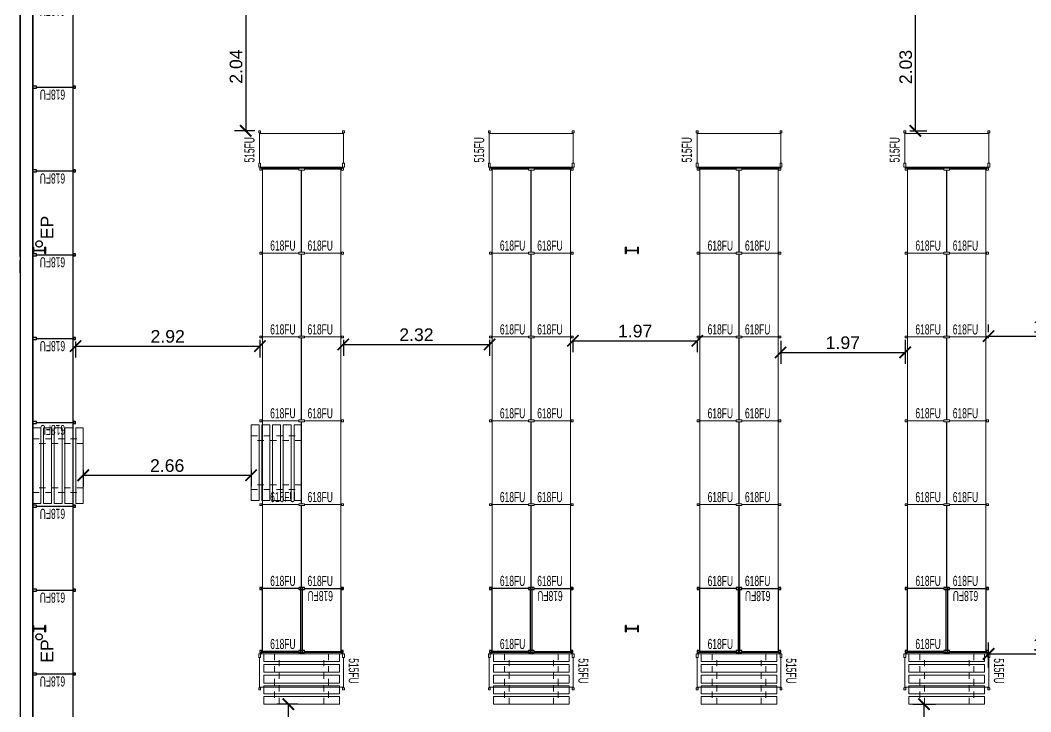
# Model space of a CAD drawing. Header units: millimetres. Extents: x 15590 to 15992, y 1055 to 1132.
# Drawn here: x 15792.69 to 15808.72, y 1095.13 to 1106.11 of the extents above; entities that cross this region are included whole.
import ezdxf
from ezdxf.enums import TextEntityAlignment as Align

# ---------------------------------------------------------------- set-up
doc = ezdxf.new("R2010")
doc.units = ezdxf.units.MM
doc.header["$MEASUREMENT"] = 0
doc.linetypes.add('CACHE2', pattern=[0.1875, 0.125, -0.0625])
doc.linetypes.add('Tirets', pattern=[0.004586, 0.002822, -0.001764])
doc.layers.get('0').update_dxf_attribs({"lineweight": 9})
for name, color, linetype in [('EP', 7, 'Continuous'), ('FAMILLES', 8, 'Continuous'), ('GOND', 6, 'Continuous'), ('gondole', 6, 'Continuous'), ('Gondoles.VETTI', 7, 'Continuous'), ('Mobilier', 252, 'Continuous'), ('murs exterieurs.P', 7, 'Continuous'), ('murs interieurs.P', 7, 'Continuous'), ('structure', 7, 'Continuous')]:
    doc.layers.add(name, color=color, linetype=linetype)
doc.styles.add('GENERATED_STYLE_2', font='')
doc.styles.get("Standard").update_dxf_attribs({"font": 'swiss.ttf', "height": 0.2})
doc.styles.get('GENERATED_STYLE_2').set_extended_font_data('Arial Occidental')
doc.dimstyles.get("Standard").update_dxf_attribs({"dimtxt": 0.2, "dimasz": 0.18, "dimexe": 0.18, "dimexo": 0.0625, "dimgap": 0.05, "dimtad": 1, "dimzin": 4, "dimdsep": 46, "dimtxsty": 'Standard', "dimblk": 'ARCHTICK', "dimcen": 0.09, "dimadec": 0, "dimazin": 0, "dimtfac": 1, "dimtofl": 0, "dimtmove": 0, "dimatfit": 3, "dimfxl": 1, "dimtolj": 1, "dimtzin": 0, "dimarcsym": 0})

# ---------------------------------------------------------------- blocks, each defined once
blk = doc.blocks.new('2P618X133')
at = {"color": 6}
for points in [[(-0.621, 1.345), (-0.631, 1.345), (-0.631, 1.36), (-0.662, 1.36), (-0.662, 1.33), (-0.631, 1.33), (-0.631, 1.345), (-0.621, 1.345)], [(-0.045, 1.345), (-0.621, 1.345)], [(-0.621, 0.015), (-0.621, 1.345)], [(0.045, 1.345), (0.621, 1.345)], [(0.621, 1.345), (0.631, 1.345), (0.631, 1.36), (0.662, 1.36), (0.662, 1.33), (0.631, 1.33), (0.631, 1.345), (0.621, 1.345)], [(0.621, 0.015), (0.621, 1.345)], [(-0.621, 0.015), (-0.631, 0.015), (-0.631, 0.03), (-0.662, 0.03), (-0.662, 0), (-0.631, 0), (-0.631, 0.015), (-0.621, 0.015)], [(-0.045, 0.015), (-0.621, 0.015)], [(0.045, 0.015), (0.621, 0.015)], [(0.621, 0.015), (0.631, 0.015), (0.631, 0.03), (0.662, 0.03), (0.662, 0), (0.631, 0), (0.631, 0.015), (0.621, 0.015)]]:
    blk.add_lwpolyline(points, dxfattribs=at)
for points in [[(-0.045, 1.33), (0.045, 1.33), (0.045, 1.36), (-0.045, 1.36)], [(-0.045, 0), (0.045, 0), (0.045, 0.03), (-0.045, 0.03)]]:
    blk.add_lwpolyline(points, close=True, dxfattribs=at)
at = {"color": 7, "lineweight": 25}
blk.add_lwpolyline([(0, 0.03), (0, 1.33)], dxfattribs=at)
blk.add_lwpolyline([(0, 0.03), (0, 1.33)], dxfattribs=at)
at = {"color": 151, "lineweight": 15, "width": 0.6}
for p in [(-0.095, 0.135), (0.497, 0.135)]:
    blk.add_text('618FU', height=0.16, dxfattribs=at).set_placement(p, align=Align.MIDDLE_RIGHT)
blk = doc.blocks.new('TG 515X133')
at = {"color": 6}
for p, q in [((-0.68, 0.02), (-0.68, 0.08)), ((-0.68, 0.08), (-0.65, 0.08)), ((-0.65, 0.02), (-0.68, 0.02)), ((-0.65, 0.08), (-0.65, 0.02)), ((-0.65, 0), (-0.65, 0.02)), ((-0.65, 0.02), (0.65, 0.02)), ((-0.65, 0), (0.65, 0)), ((0.68, 0.08), (0.65, 0.08)), ((0.65, 0.08), (0.65, 0.02)), ((0.65, 0.02), (0.68, 0.02)), ((0.65, 0.02), (0.65, 0)), ((0.68, 0.02), (0.68, 0.08))]:
    blk.add_line(p, q, dxfattribs=at)
for points in [[(-0.665, 0.5535), (-0.665, 0.5635), (-0.65, 0.5635), (-0.65, 0.5935), (-0.68, 0.5935), (-0.68, 0.5635), (-0.665, 0.5635), (-0.665, 0.5535)], [(-0.665, 0.08), (-0.665, 0.5535)], [(-0.665, 0.553), (0.665, 0.553)], [(0.665, 0.5535), (0.665, 0.5635), (0.68, 0.5635), (0.68, 0.5935), (0.65, 0.5935), (0.65, 0.5635), (0.665, 0.5635), (0.665, 0.5535)], [(0.665, 0.08), (0.665, 0.5535)]]:
    blk.add_lwpolyline(points, dxfattribs=at)
blk = doc.blocks.new('TG 515X133 1')
blk.add_blockref('TG 515X133', (0, 0))
at = {"color": 151, "lineweight": 15, "width": 0.6}
blk.add_text('515FU', height=0.16, rotation=90, dxfattribs=at).set_placement((-0.827, 0.495), align=Align.MIDDLE_RIGHT)
blk = doc.blocks.new('_ArchTick')
at = {"color": 0, "linetype": 'ByBlock', "const_width": 0.15}
blk.add_lwpolyline([(-0.5, -0.5), (0.5, 0.5)], dxfattribs=at)
blk = doc.blocks.new('*D299')
at = {"color": 0, "lineweight": -2, "transparency": 16777216}
for p, q in [((15808.048, 1095.839), (15808.048, 1096.233)), ((15810.003, 1095.839), (15810.003, 1096.233)), ((15808.048, 1096.053), (15810.003, 1096.053))]:
    blk.add_line(p, q, dxfattribs=at)
at = {"layer": 'DEFPOINTS', "color": 0, "transparency": 16777216}
for p in [(15810.003, 1096.053), (15808.048, 1095.776), (15810.003, 1095.776)]:
    blk.add_point(p, dxfattribs=at)
at = {"color": 0, "lineweight": -2, "transparency": 16777216, "xscale": 0.18, "yscale": 0.18, "zscale": 0.18, "rotation": 180}
blk.add_blockref('_ArchTick', (15808.048, 1096.053), dxfattribs=at)
at = {"color": 0, "lineweight": -2, "transparency": 16777216, "xscale": 0.18, "yscale": 0.18, "zscale": 0.18}
blk.add_blockref('_ArchTick', (15810.003, 1096.053), dxfattribs=at)
at = {"color": 0, "transparency": 16777216, "insert": (15809.025, 1096.205), "char_height": 0.2, "attachment_point": 5}
blk.add_mtext('\\A1;1.96', dxfattribs=at)
blk = doc.blocks.new('A$C29413FD8')
at = {"layer": 'Mobilier', "color": 34, "linetype": 'Continuous', "lineweight": 9}
for p, q in [((0.125, 1.2), (0, 1.2)), ((0, 1.2), (0, 0)), ((0.125, 1.2), (0.125, 0)), ((0.295, 1.2), (0.17, 1.2)), ((0.17, 1.2), (0.17, 0)), ((0.295, 1.2), (0.295, 0)), ((0.465, 1.2), (0.34, 1.2)), ((0.34, 1.2), (0.34, 0)), ((0.465, 1.2), (0.465, 0)), ((0.635, 1.2), (0.51, 1.2)), ((0.51, 1.2), (0.51, 0)), ((0.635, 1.2), (0.635, 0)), ((0.8, 1.2), (0.68, 1.2)), ((0.68, 1.2), (0.68, 0)), ((0.8, 0), (0.8, 1.2)), ((0, 0), (0.125, 0)), ((0.17, 0), (0.295, 0)), ((0.34, 0), (0.465, 0)), ((0.51, 0), (0.635, 0)), ((0.68, 0), (0.8, 0))]:
    blk.add_line(p, q, dxfattribs=at)
at = {"layer": 'Mobilier', "color": 34, "linetype": 'CACHE2', "lineweight": 9, "ltscale": 0.8}
for points in [[(0, 1.027), (0.8, 1.027), (0.8, 0.953), (0, 0.953)], [(0, 0.173), (0.8, 0.173), (0.8, 0.247), (0, 0.247)]]:
    blk.add_lwpolyline(points, close=True, dxfattribs=at)
blk = doc.blocks.new('A$C72C830AC')
at = {"layer": 'GOND', "color": 7, "lineweight": 25}
blk.add_lwpolyline([(0, 1.03), (0, 0.03)], dxfattribs=at)
at = {"layer": 'GOND'}
for points in [[(0.06, 1.03), (0, 1.03), (0, 1), (0.06, 1)], [(0.06, 0.03), (0, 0.03), (0, 0), (0.06, 0)]]:
    blk.add_lwpolyline(points, close=True, dxfattribs=at)
for points in [[(0.06, 1.015), (0.636, 1.015)], [(0.636, 1.015), (0.646, 1.015), (0.646, 1), (0.676, 1), (0.676, 1.03), (0.646, 1.03), (0.646, 1.015), (0.636, 1.015)], [(0.636, 1.015), (0.636, 0.015)], [(0.06, 0.015), (0.636, 0.015)], [(0.636, 0.015), (0.646, 0.015), (0.646, 0), (0.676, 0), (0.676, 0.03), (0.646, 0.03), (0.646, 0.015), (0.636, 0.015)]]:
    blk.add_lwpolyline(points, dxfattribs=at)
at = {"color": 151, "lineweight": 15, "width": 0.6}
blk.add_text('618FU', height=0.16, rotation=180, dxfattribs=at).set_placement((0.11, 0.895), align=Align.MIDDLE_RIGHT)
blk = doc.blocks.new('*D314')
at = {"color": 0, "lineweight": -2, "transparency": 16777216}
for p, q in [((15806.846, 1106.377), (15806.708, 1106.377)), ((15806.888, 1104.35), (15806.888, 1106.377)), ((15806.799, 1104.35), (15807.068, 1104.35))]:
    blk.add_line(p, q, dxfattribs=at)
at = {"layer": 'DEFPOINTS', "color": 0, "transparency": 16777216}
for p in [(15806.888, 1106.377), (15806.908, 1106.377), (15806.736, 1104.35)]:
    blk.add_point(p, dxfattribs=at)
at = {"color": 0, "lineweight": -2, "transparency": 16777216, "xscale": 0.18, "yscale": 0.18, "zscale": 0.18}
for p, rotation in [((15806.888, 1106.377), 90), ((15806.888, 1104.35), 270)]:
    blk.add_blockref('_ArchTick', p, dxfattribs=dict(at, rotation=rotation))
at = {"color": 0, "transparency": 16777216, "insert": (15806.735, 1105.363), "char_height": 0.2, "attachment_point": 5, "rotation": 90}
blk.add_mtext('\\A1;2.03', dxfattribs=at)
blk = doc.blocks.new('M618FU-1330')
for points in [[(-0.637, 1.345), (-0.647, 1.345), (-0.647, 1.36), (-0.677, 1.36), (-0.677, 1.33), (-0.647, 1.33), (-0.647, 1.345), (-0.637, 1.345)], [(-0.06, 1.345), (-0.637, 1.345)], [(-0.636, 0.015), (-0.636, 1.345)], [(-0.637, 0.015), (-0.647, 0.015), (-0.647, 0.03), (-0.677, 0.03), (-0.677, 0), (-0.647, 0), (-0.647, 0.015), (-0.637, 0.015)], [(-0.06, 0.015), (-0.637, 0.015)]]:
    blk.add_lwpolyline(points)
for points in [[(-0.06, 1.33), (0, 1.33), (0, 1.36), (-0.06, 1.36)], [(-0.06, 0), (0, 0), (0, 0.03), (-0.06, 0.03)]]:
    blk.add_lwpolyline(points, close=True)
at = {"color": 7, "lineweight": 25}
blk.add_lwpolyline([(0, 0.03), (0, 1.33)], dxfattribs=at)
at = {"color": 151, "lineweight": 15, "width": 0.6}
blk.add_text('618FU', height=0.16, dxfattribs=at).set_placement((-0.11, 0.135), align=Align.MIDDLE_RIGHT)
blk = doc.blocks.new('*D319')
at = {"color": 0, "lineweight": -2, "transparency": 16777216}
for p, q in [((15796.269, 1106.39), (15796.269, 1104.35)), ((15796.322, 1106.39), (15796.449, 1106.39)), ((15796.413, 1104.35), (15796.089, 1104.35))]:
    blk.add_line(p, q, dxfattribs=at)
at = {"layer": 'DEFPOINTS', "color": 0, "transparency": 16777216}
for p in [(15796.26, 1106.39), (15796.269, 1104.35), (15796.475, 1104.35)]:
    blk.add_point(p, dxfattribs=at)
at = {"color": 0, "lineweight": -2, "transparency": 16777216, "xscale": 0.18, "yscale": 0.18, "zscale": 0.18}
for p, rotation in [((15796.269, 1106.39), 90), ((15796.269, 1104.35), 270)]:
    blk.add_blockref('_ArchTick', p, dxfattribs=dict(at, rotation=rotation))
at = {"color": 0, "transparency": 16777216, "insert": (15796.116, 1105.37), "char_height": 0.2, "attachment_point": 5, "rotation": 90}
blk.add_mtext('\\A1;2.04', dxfattribs=at)
blk = doc.blocks.new('*D320')
at = {"color": 0, "lineweight": -2, "transparency": 16777216}
for p, q in [((15806.849, 1095.256), (15807.204, 1095.256)), ((15807.024, 1095.256), (15807.024, 1093.13)), ((15806.799, 1093.13), (15807.204, 1093.13))]:
    blk.add_line(p, q, dxfattribs=at)
at = {"layer": 'DEFPOINTS', "color": 0, "transparency": 16777216}
for p in [(15806.786, 1095.256), (15806.736, 1093.13), (15807.024, 1093.13)]:
    blk.add_point(p, dxfattribs=at)
at = {"color": 0, "lineweight": -2, "transparency": 16777216, "xscale": 0.18, "yscale": 0.18, "zscale": 0.18}
for p, rotation in [((15807.024, 1095.256), 90), ((15807.024, 1093.13), 270)]:
    blk.add_blockref('_ArchTick', p, dxfattribs=dict(at, rotation=rotation))
at = {"color": 0, "transparency": 16777216, "insert": (15806.871, 1094.193), "char_height": 0.2, "attachment_point": 5, "rotation": 90}
blk.add_mtext('\\A1;2.13', dxfattribs=at)
blk = doc.blocks.new('*D339')
at = {"color": 0, "lineweight": -2, "transparency": 16777216}
for p, q in [((15796.494, 1101.034), (15796.494, 1100.756)), ((15793.57, 1101.008), (15793.57, 1100.756)), ((15793.57, 1100.936), (15796.494, 1100.936))]:
    blk.add_line(p, q, dxfattribs=at)
at = {"layer": 'DEFPOINTS', "color": 0, "transparency": 16777216}
for p in [(15793.57, 1101.07), (15796.494, 1101.096), (15796.494, 1100.936)]:
    blk.add_point(p, dxfattribs=at)
at = {"color": 0, "lineweight": -2, "transparency": 16777216, "xscale": 0.18, "yscale": 0.18, "zscale": 0.18, "rotation": 180}
blk.add_blockref('_ArchTick', (15793.57, 1100.936), dxfattribs=at)
at = {"color": 0, "lineweight": -2, "transparency": 16777216, "xscale": 0.18, "yscale": 0.18, "zscale": 0.18}
blk.add_blockref('_ArchTick', (15796.494, 1100.936), dxfattribs=at)
at = {"color": 0, "transparency": 16777216, "insert": (15795.032, 1101.089), "char_height": 0.2, "attachment_point": 5}
blk.add_mtext('\\A1;2.92', dxfattribs=at)
blk = doc.blocks.new('*D340')
at = {"color": 0, "lineweight": -2, "transparency": 16777216}
for p, q in [((15797.817, 1101.034), (15797.817, 1100.782)), ((15800.135, 1101.034), (15800.135, 1100.782)), ((15797.817, 1100.962), (15800.135, 1100.962))]:
    blk.add_line(p, q, dxfattribs=at)
at = {"layer": 'DEFPOINTS', "color": 0, "transparency": 16777216}
for p in [(15797.817, 1101.096), (15800.135, 1101.096), (15800.135, 1100.962)]:
    blk.add_point(p, dxfattribs=at)
at = {"color": 0, "lineweight": -2, "transparency": 16777216, "xscale": 0.18, "yscale": 0.18, "zscale": 0.18, "rotation": 180}
blk.add_blockref('_ArchTick', (15797.817, 1100.962), dxfattribs=at)
at = {"color": 0, "lineweight": -2, "transparency": 16777216, "xscale": 0.18, "yscale": 0.18, "zscale": 0.18}
blk.add_blockref('_ArchTick', (15800.135, 1100.962), dxfattribs=at)
at = {"color": 0, "transparency": 16777216, "insert": (15798.976, 1101.115), "char_height": 0.2, "attachment_point": 5}
blk.add_mtext('\\A1;2.32', dxfattribs=at)
blk = doc.blocks.new('*D341')
at = {"color": 0, "lineweight": -2, "transparency": 16777216}
for p, q in [((15801.458, 1101.034), (15801.458, 1100.84)), ((15801.458, 1101.02), (15803.429, 1101.02)), ((15803.429, 1101.019), (15803.429, 1100.84))]:
    blk.add_line(p, q, dxfattribs=at)
at = {"layer": 'DEFPOINTS', "color": 0, "transparency": 16777216}
for p in [(15801.458, 1101.096), (15803.429, 1101.081), (15803.429, 1101.02)]:
    blk.add_point(p, dxfattribs=at)
at = {"color": 0, "lineweight": -2, "transparency": 16777216, "xscale": 0.18, "yscale": 0.18, "zscale": 0.18, "rotation": 180}
blk.add_blockref('_ArchTick', (15801.458, 1101.02), dxfattribs=at)
at = {"color": 0, "lineweight": -2, "transparency": 16777216, "xscale": 0.18, "yscale": 0.18, "zscale": 0.18}
blk.add_blockref('_ArchTick', (15803.429, 1101.02), dxfattribs=at)
at = {"color": 0, "transparency": 16777216, "insert": (15802.444, 1101.173), "char_height": 0.2, "attachment_point": 5}
blk.add_mtext('\\A1;1.97', dxfattribs=at)
blk = doc.blocks.new('*D342')
at = {"color": 0, "lineweight": -2, "transparency": 16777216}
for p, q in [((15804.752, 1101.019), (15804.752, 1100.656)), ((15806.725, 1101.034), (15806.725, 1100.656)), ((15804.752, 1100.836), (15806.725, 1100.836))]:
    blk.add_line(p, q, dxfattribs=at)
at = {"layer": 'DEFPOINTS', "color": 0, "transparency": 16777216}
for p in [(15804.752, 1101.081), (15806.725, 1101.096), (15806.725, 1100.836)]:
    blk.add_point(p, dxfattribs=at)
at = {"color": 0, "lineweight": -2, "transparency": 16777216, "xscale": 0.18, "yscale": 0.18, "zscale": 0.18, "rotation": 180}
blk.add_blockref('_ArchTick', (15804.752, 1100.836), dxfattribs=at)
at = {"color": 0, "lineweight": -2, "transparency": 16777216, "xscale": 0.18, "yscale": 0.18, "zscale": 0.18}
blk.add_blockref('_ArchTick', (15806.725, 1100.836), dxfattribs=at)
at = {"color": 0, "transparency": 16777216, "insert": (15805.738, 1100.989), "char_height": 0.2, "attachment_point": 5}
blk.add_mtext('\\A1;1.97', dxfattribs=at)
blk = doc.blocks.new('*D343')
at = {"color": 0, "lineweight": -2, "transparency": 16777216}
for p, q in [((15808.048, 1101.159), (15808.048, 1101.276)), ((15810.003, 1101.159), (15810.003, 1101.276)), ((15808.048, 1101.096), (15810.003, 1101.096))]:
    blk.add_line(p, q, dxfattribs=at)
at = {"layer": 'DEFPOINTS', "color": 0, "transparency": 16777216}
for p in [(15808.048, 1101.096), (15810.003, 1101.096), (15810.003, 1101.096)]:
    blk.add_point(p, dxfattribs=at)
at = {"color": 0, "lineweight": -2, "transparency": 16777216, "xscale": 0.18, "yscale": 0.18, "zscale": 0.18, "rotation": 180}
blk.add_blockref('_ArchTick', (15808.048, 1101.096), dxfattribs=at)
at = {"color": 0, "lineweight": -2, "transparency": 16777216, "xscale": 0.18, "yscale": 0.18, "zscale": 0.18}
blk.add_blockref('_ArchTick', (15810.003, 1101.096), dxfattribs=at)
at = {"color": 0, "transparency": 16777216, "insert": (15809.025, 1101.249), "char_height": 0.2, "attachment_point": 5}
blk.add_mtext('\\A1;1.96', dxfattribs=at)
blk = doc.blocks.new('*D348')
at = {"color": 0, "lineweight": -2, "transparency": 16777216}
for p, q in [((15797.093, 1095.256), (15796.764, 1095.256)), ((15796.944, 1095.256), (15796.944, 1092.562)), ((15797.083, 1092.562), (15796.764, 1092.562))]:
    blk.add_line(p, q, dxfattribs=at)
at = {"layer": 'DEFPOINTS', "color": 0, "transparency": 16777216}
for p in [(15797.155, 1095.256), (15796.944, 1092.562), (15797.145, 1092.562)]:
    blk.add_point(p, dxfattribs=at)
at = {"color": 0, "lineweight": -2, "transparency": 16777216, "xscale": 0.18, "yscale": 0.18, "zscale": 0.18}
for p, rotation in [((15796.944, 1095.256), 90), ((15796.944, 1092.562), 270)]:
    blk.add_blockref('_ArchTick', p, dxfattribs=dict(at, rotation=rotation))
at = {"color": 0, "transparency": 16777216, "insert": (15796.791, 1093.909), "char_height": 0.2, "attachment_point": 5, "rotation": 90}
blk.add_mtext('\\A1;2.69', dxfattribs=at)
blk = doc.blocks.new('*D349')
at = {"color": 0, "lineweight": -2, "transparency": 16777216}
for p, q in [((15793.693, 1098.975), (15793.693, 1098.707)), ((15796.355, 1098.975), (15796.355, 1098.707)), ((15793.693, 1098.887), (15796.355, 1098.887))]:
    blk.add_line(p, q, dxfattribs=at)
at = {"layer": 'DEFPOINTS', "color": 0, "transparency": 16777216}
for p in [(15793.693, 1099.038), (15796.355, 1099.038), (15796.355, 1098.887)]:
    blk.add_point(p, dxfattribs=at)
at = {"color": 0, "lineweight": -2, "transparency": 16777216, "xscale": 0.18, "yscale": 0.18, "zscale": 0.18, "rotation": 180}
blk.add_blockref('_ArchTick', (15793.693, 1098.887), dxfattribs=at)
at = {"color": 0, "lineweight": -2, "transparency": 16777216, "xscale": 0.18, "yscale": 0.18, "zscale": 0.18}
blk.add_blockref('_ArchTick', (15796.355, 1098.887), dxfattribs=at)
at = {"color": 0, "transparency": 16777216, "insert": (15795.024, 1099.039), "char_height": 0.2, "attachment_point": 5}
blk.add_mtext('\\A1;2.66', dxfattribs=at)

msp = doc.modelspace()

# ---------------------------------------------------------------- linework, layer by layer
at = {"layer": 'EP', "linetype": 'Tirets', "ltscale": 1000}
for centre in [(15792.993, 1102.557), (15792.993, 1096.324)]:
    msp.add_circle(centre, 0.05, dxfattribs=at)
at = {"layer": 'Gondoles.VETTI', "linetype": 'Continuous', "ltscale": 1000}
for p, q in [((15792.893, 1106.054), (15792.893, 1071.474)), ((15792.893, 1071.474), (15792.893, 1106.054))]:
    msp.add_line(p, q, dxfattribs=at)
at = {"layer": 'murs exterieurs.P', "linetype": 'Continuous', "ltscale": 1000, "flags": 128}
for points in [[(15792.693, 1115.353), (15792.693, 1070.704)], [(15792.893, 1070.704), (15792.893, 1115.353)]]:
    msp.add_lwpolyline(points, dxfattribs=at)
at = {"layer": 'murs interieurs.P', "linetype": 'Continuous', "ltscale": 1000, "flags": 128}
for points in [[(15792.693, 1102.355), (15792.693, 1111.956)], [(15792.693, 1102.1), (15792.693, 1102.3)]]:
    msp.add_lwpolyline(points, dxfattribs=at)
at = {"layer": 'structure', "color": 160, "linetype": 'Continuous', "lineweight": 35, "ltscale": 1000}
for p, q in [((15792.893, 1102.503), (15792.902, 1102.503)), ((15792.893, 1102.403), (15792.893, 1102.503)), ((15792.902, 1102.503), (15792.902, 1102.461)), ((15793.085, 1102.461), (15793.085, 1102.503)), ((15793.085, 1102.503), (15793.093, 1102.503)), ((15793.093, 1102.503), (15793.093, 1102.403)), ((15802.302, 1102.503), (15802.293, 1102.503)), ((15802.293, 1102.503), (15802.293, 1102.403)), ((15802.302, 1102.461), (15802.302, 1102.503)), ((15802.493, 1102.503), (15802.485, 1102.503)), ((15802.485, 1102.503), (15802.485, 1102.461)), ((15802.493, 1102.403), (15802.493, 1102.503)), ((15792.902, 1102.403), (15792.893, 1102.403)), ((15792.902, 1102.444), (15792.902, 1102.403)), ((15792.908, 1102.455), (15793.079, 1102.455)), ((15793.079, 1102.45), (15792.908, 1102.45)), ((15793.085, 1102.403), (15793.085, 1102.444)), ((15793.093, 1102.403), (15793.085, 1102.403)), ((15802.293, 1102.403), (15802.302, 1102.403)), ((15802.302, 1102.403), (15802.302, 1102.444)), ((15802.479, 1102.455), (15802.307, 1102.455)), ((15802.307, 1102.45), (15802.479, 1102.45)), ((15802.485, 1102.444), (15802.485, 1102.403)), ((15802.485, 1102.403), (15802.493, 1102.403)), ((15792.893, 1096.502), (15792.902, 1096.502)), ((15792.893, 1096.402), (15792.893, 1096.502)), ((15792.902, 1096.402), (15792.893, 1096.402)), ((15792.902, 1096.502), (15792.902, 1096.46)), ((15792.902, 1096.443), (15792.902, 1096.402)), ((15792.908, 1096.455), (15793.079, 1096.455)), ((15793.079, 1096.449), (15792.908, 1096.449)), ((15793.085, 1096.46), (15793.085, 1096.502)), ((15793.085, 1096.502), (15793.093, 1096.502)), ((15793.085, 1096.402), (15793.085, 1096.443)), ((15793.093, 1096.402), (15793.085, 1096.402)), ((15793.093, 1096.502), (15793.093, 1096.402)), ((15802.302, 1096.502), (15802.293, 1096.502)), ((15802.293, 1096.502), (15802.293, 1096.402)), ((15802.293, 1096.402), (15802.302, 1096.402)), ((15802.302, 1096.46), (15802.302, 1096.502)), ((15802.302, 1096.402), (15802.302, 1096.443)), ((15802.479, 1096.455), (15802.307, 1096.455)), ((15802.479, 1096.455), (15802.307, 1096.455)), ((15802.307, 1096.449), (15802.479, 1096.449)), ((15802.307, 1096.449), (15802.479, 1096.449)), ((15802.493, 1096.502), (15802.485, 1096.502)), ((15802.485, 1096.502), (15802.485, 1096.46)), ((15802.485, 1096.443), (15802.485, 1096.402)), ((15802.485, 1096.402), (15802.493, 1096.402)), ((15802.493, 1096.402), (15802.493, 1096.502))]:
    msp.add_line(p, q, dxfattribs=at)
for centre, start, end in [((15792.908, 1102.461), 180, 270), ((15793.079, 1102.461), 270, 0), ((15802.307, 1102.461), 180, 270), ((15802.479, 1102.461), 270, 0), ((15792.908, 1102.444), 90, 180), ((15793.079, 1102.444), 0, 90), ((15802.307, 1102.444), 90, 180), ((15802.479, 1102.444), 0, 90), ((15792.908, 1096.46), 180, 270), ((15792.908, 1096.443), 90, 180), ((15793.079, 1096.46), 270, 0), ((15793.079, 1096.443), 0, 90), ((15802.307, 1096.46), 180, 270), ((15802.307, 1096.443), 90, 180), ((15802.479, 1096.46), 270, 0), ((15802.479, 1096.443), 0, 90)]:
    msp.add_arc(centre, 0.0056, start, end, dxfattribs=at)

# ---------------------------------------------------------------- block references
for name, p in [('TG 515X133 1', (15797.155, 1103.756)), ('TG 515X133 1', (15800.797, 1103.756)), ('TG 515X133 1', (15804.091, 1103.756)), ('TG 515X133 1', (15807.386, 1103.756)), ('2P618X133', (15797.155, 1102.396)), ('2P618X133', (15800.797, 1102.396)), ('2P618X133', (15804.091, 1102.396)), ('2P618X133', (15807.386, 1102.396)), ('2P618X133', (15797.155, 1101.066)), ('2P618X133', (15800.797, 1101.066)), ('2P618X133', (15804.091, 1101.066)), ('2P618X133', (15807.386, 1101.066)), ('2P618X133', (15797.155, 1099.736)), ('2P618X133', (15800.797, 1099.736)), ('2P618X133', (15804.091, 1099.736)), ('2P618X133', (15807.386, 1099.736)), ('2P618X133', (15797.155, 1098.406)), ('2P618X133', (15800.797, 1098.406)), ('2P618X133', (15804.091, 1098.406)), ('2P618X133', (15807.386, 1098.406)), ('A$C29413FD8', (15792.893, 1098.438)), ('A$C29413FD8', (15796.355, 1098.486)), ('2P618X133', (15797.155, 1097.076)), ('2P618X133', (15800.797, 1097.076)), ('2P618X133', (15804.091, 1097.076)), ('2P618X133', (15807.386, 1097.076))]:
    msp.add_blockref(name, p)
for name, p, rotation in [('TG 515X133 1', (15797.155, 1096.076), 180), ('A$C29413FD8', (15796.555, 1096.056), 269.9999999999999), ('TG 515X133 1', (15800.797, 1096.076), 180), ('A$C29413FD8', (15800.197, 1096.056), 269.9999999999999), ('TG 515X133 1', (15804.091, 1096.076), 180), ('A$C29413FD8', (15803.491, 1096.056), 269.9999999999999), ('TG 515X133 1', (15807.386, 1096.076), 180), ('A$C29413FD8', (15806.786, 1096.056), 269.9999999999999)]:
    msp.add_blockref(name, p, dxfattribs=dict(rotation=rotation))
at = {"layer": 'FAMILLES', "color": 5, "rotation": 180}
for p in [(15797.17, 1097.106), (15800.812, 1097.106), (15804.106, 1097.106), (15807.401, 1097.106)]:
    msp.add_blockref('A$C72C830AC', p, dxfattribs=at)
at = {"layer": 'FAMILLES', "color": 5}
for p in [(15797.14, 1096.076), (15800.782, 1096.076), (15804.076, 1096.076), (15807.371, 1096.076)]:
    msp.add_blockref('A$C72C830AC', p, dxfattribs=at)
at = {"layer": 'gondole', "rotation": 180}
for p in [(15792.893, 1106.39), (15792.893, 1105.06), (15792.893, 1103.73), (15792.893, 1102.4), (15792.893, 1101.07), (15792.893, 1099.74), (15792.893, 1098.41), (15792.893, 1097.08), (15792.893, 1095.75)]:
    msp.add_blockref('M618FU-1330', p, dxfattribs=at)

# ---------------------------------------------------------------- texts
at = {"layer": 'EP', "linetype": 'Continuous', "char_height": 0.2, "attachment_point": 5, "rotation": 90, "style": 'GENERATED_STYLE_2'}
for insert in [(15793.118, 1102.817), (15793.118, 1096.099)]:
    msp.add_mtext('{EP}', dxfattribs=dict(at, insert=insert))

# ---------------------------------------------------------------- dimensions: what is measured, and where the dimension line sits
for base, p1, p2, picture, middle in [((15796.269, 1104.35), (15796.26, 1106.39), (15796.475, 1104.35), '*D319', (15796.116, 1105.37)), ((15806.888, 1106.377), (15806.736, 1104.35), (15806.908, 1106.377), '*D314', (15806.735, 1105.363)), ((15796.944, 1092.562), (15797.155, 1095.256), (15797.145, 1092.562), '*D348', (15796.791, 1093.909)), ((15807.024, 1093.13), (15806.786, 1095.256), (15806.736, 1093.13), '*D320', (15806.871, 1094.193))]:
    dim = msp.add_linear_dim(base=base, p1=p1, p2=p2, angle=90, dimstyle='Standard')
    dim.commit()
    dim.dimension.update_dxf_attribs({"geometry": picture, "text_midpoint": middle})
for base, p1, p2, picture, middle in [((15810.0033, 1101.0963), (15808.0475, 1101.0963), (15810.0033, 1101.0963), '*D343', (15809.0254, 1101.2491)), ((15796.494, 1100.936), (15793.57, 1101.07), (15796.494, 1101.096), '*D339', (15795.032, 1101.089)), ((15800.135, 1100.962), (15797.817, 1101.096), (15800.135, 1101.096), '*D340', (15798.976, 1101.115)), ((15803.429, 1101.02), (15801.458, 1101.096), (15803.429, 1101.081), '*D341', (15802.444, 1101.173)), ((15806.725, 1100.836), (15804.752, 1101.081), (15806.725, 1101.096), '*D342', (15805.738, 1100.989)), ((15796.355, 1098.887), (15793.693, 1099.038), (15796.355, 1099.038), '*D349', (15795.024, 1099.039)), ((15810.0033, 1096.0526), (15808.0475, 1095.7763), (15810.0033, 1095.7763), '*D299', (15809.0254, 1096.2054))]:
    dim = msp.add_linear_dim(base=base, p1=p1, p2=p2, dimstyle='Standard')
    dim.commit()
    dim.dimension.update_dxf_attribs({"geometry": picture, "text_midpoint": middle})

doc.saveas('drawing.dxf')
